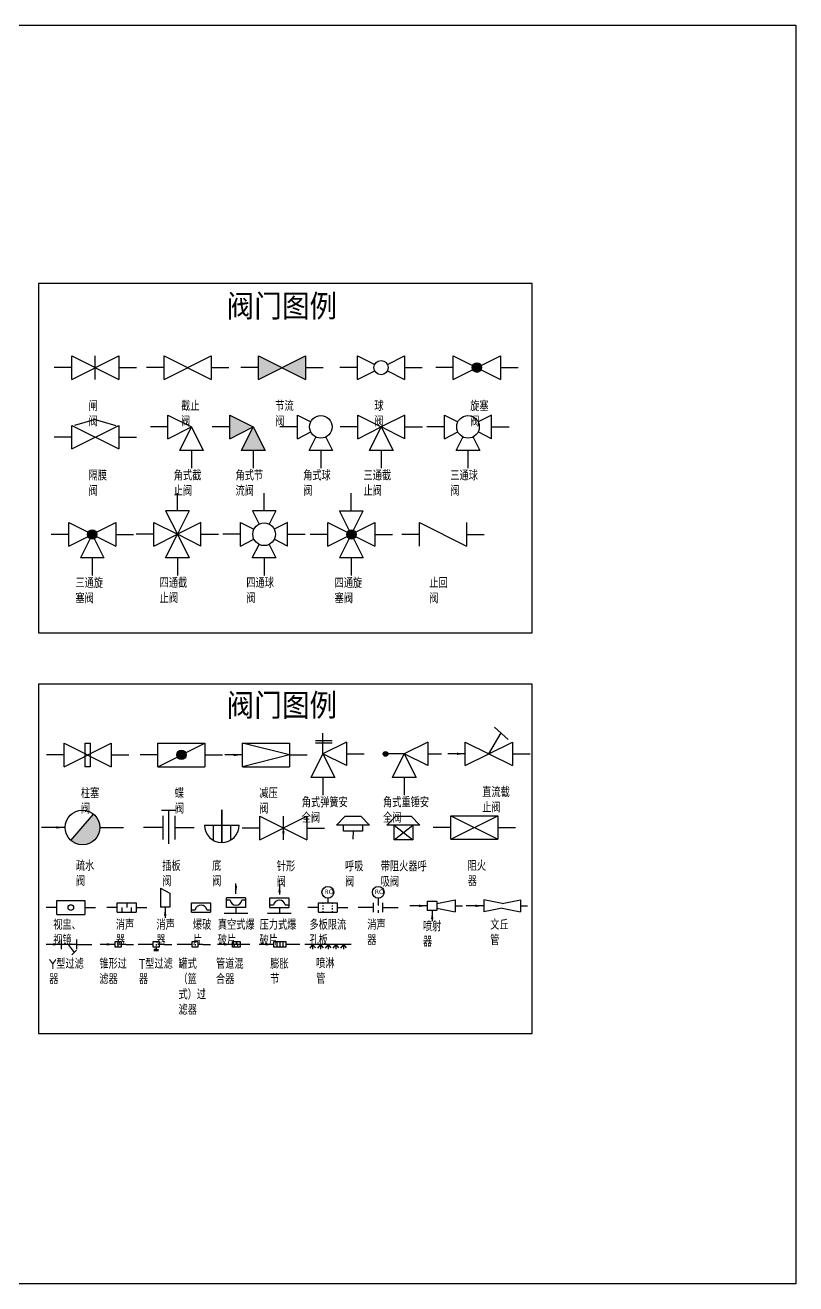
# Model space of a CAD drawing. Header units: millimetres. Extents: x 320 to 2980, y -19 to 1051.
# Drawn here: x 2325 to 2980, y -19 to 1051 of the extents above; entities that cross this region are included whole.
import ezdxf

# ---------------------------------------------------------------- set-up
doc = ezdxf.new("R2010")
doc.units = ezdxf.units.MM
doc.header["$LTSCALE"] = 0.08
doc.linetypes.add('ACAD_ISO03W100', pattern=[30, 12, -18])
doc.styles.get("Standard").update_dxf_attribs({"font": 'txt', "bigfont": 'gbcbig.shx'})

msp = doc.modelspace()

# ---------------------------------------------------------------- hatches: boundary and pattern name
h = msp.add_hatch(color=256)
h.paths.add_polyline_path([(2522.876640661083, 769.6374243277771), (2522.876640661083, 749.637424327777), (2542.876640661083, 759.6374243277769)])
h.paths.add_polyline_path([(2562.876640661083, 769.6374243277771), (2542.876640661083, 759.6374243277769), (2562.876640661083, 749.6374243277771)])
for points in [[(2712.626281366491, 759.6374243277769, 1), (2704.626281366491, 759.6374243277769, 1)], [(2385.61828771063, 617.894946269244, 1), (2377.61828771063, 617.894946269244, 1)], [(2605.969482262752, 617.894946269244, 1), (2597.969482262752, 617.894946269244, 1)], [(2628.948773225474, 431.2988625288299, 1), (2632.948773225474, 431.2988625288299, 1)], [(2363.422256280324, 357.7099737543554, 0.6485641233275745), (2388.080742694216, 368.7237294184342, 0.2230582224644228), (2382.738957181122, 380.101936139104)]]:
    msp.add_hatch(color=256).paths.add_polyline_path(points)
h = msp.add_hatch(color=256)
h.paths.add_polyline_path([(2498.500698402138, 719.2393623090693), (2498.500698402138, 699.2393623090691), (2518.500698402138, 709.2393623090692)])
h.paths.add_polyline_path([(2518.500698402138, 709.2393623090694), (2508.500698402139, 689.2393623090692), (2528.500698402138, 689.2393623090692)])
h = msp.add_hatch(color=256)
h.paths.add_polyline_path([(2453.851149310014, 428.6159776247373, 0.7914183192461478), (2461.428858074013, 430.4048320067373, 0.116433821465857), (2461.006566838013, 432.1936863887371)])
h.paths.add_polyline_path([(2461.006566838013, 432.193686388737, 0.7914183192463262), (2453.428858074013, 430.4048320067373, 0.116433821465857), (2453.851149310014, 428.6159776247374)])

# ---------------------------------------------------------------- linework, layer by layer
for p, q in [((2364.091268103548, 769.6374243277769), (2404.091268103548, 749.6374243277769)), ((2364.091268103548, 749.6374243277769), (2404.091268103548, 769.6374243277769)), ((2364.091268103548, 749.6374243277769), (2364.091268103548, 769.6374243277769)), ((2384.091268103548, 749.6374243277769), (2384.091268103548, 769.6374243277769)), ((2404.091268103548, 769.6374243277769), (2404.091268103548, 749.6374243277769)), ((2442.787523893403, 749.6374243277769), (2442.787523893403, 769.6374243277769)), ((2442.787523893403, 769.6374243277769), (2482.787523893403, 749.6374243277769)), ((2442.787523893403, 749.6374243277769), (2482.787523893403, 769.6374243277769)), ((2482.787523893403, 769.6374243277769), (2482.787523893403, 749.6374243277769)), ((2522.876640661083, 749.6374243277769), (2522.876640661083, 769.6374243277769)), ((2522.876640661083, 769.6374243277769), (2562.876640661083, 749.6374243277769)), ((2522.876640661083, 749.6374243277769), (2562.876640661083, 769.6374243277769)), ((2562.876640661083, 769.6374243277769), (2562.876640661083, 749.6374243277769)), ((2607.144310969235, 749.6374243277769), (2607.144310969235, 769.6374243277769)), ((2607.144310969235, 769.6374243277769), (2621.777747823236, 762.3207059007766)), ((2632.510874115235, 762.3207059007766), (2647.144310969235, 769.6374243277769)), ((2647.144310969235, 769.6374243277769), (2647.144310969235, 749.6374243277769)), ((2688.626281366491, 749.6374243277769), (2688.626281366491, 769.6374243277769)), ((2688.626281366491, 769.6374243277769), (2705.048572602491, 761.4262787097767)), ((2712.20399013049, 761.4262787097767), (2728.626281366491, 769.6374243277769)), ((2728.626281366491, 769.6374243277769), (2728.626281366491, 749.6374243277769)), ((2364.091268103548, 759.6374243277769), (2349.091268103548, 759.6374243277769)), ((2404.091268103548, 759.6374243277769), (2419.091268103548, 759.6374243277769)), ((2442.787523893403, 759.6374243277769), (2427.787523893403, 759.6374243277769)), ((2482.787523893403, 759.6374243277769), (2497.787523893403, 759.6374243277769)), ((2522.876640661083, 759.6374243277769), (2507.876640661083, 759.6374243277769)), ((2562.876640661083, 759.6374243277769), (2577.876640661083, 759.6374243277769)), ((2607.144310969235, 759.6374243277769), (2592.144310969235, 759.6374243277769)), ((2607.144310969235, 749.6374243277769), (2621.777747823236, 756.9541427547772)), ((2632.510874115235, 756.9541427547772), (2647.144310969235, 749.6374243277769)), ((2647.144310969235, 759.6374243277769), (2662.144310969235, 759.6374243277769)), ((2688.626281366491, 759.6374243277769), (2673.626281366491, 759.6374243277769)), ((2688.626281366491, 749.6374243277769), (2705.048572602491, 757.8485699457771)), ((2712.20399013049, 757.8485699457771), (2728.626281366491, 749.6374243277769)), ((2728.626281366491, 759.6374243277769), (2743.626281366491, 759.6374243277769)), ((2445.98380662403, 699.2393623090691), (2445.98380662403, 719.2393623090691)), ((2445.98380662403, 719.2393623090691), (2465.98380662403, 709.2393623090693)), ((2498.500698402138, 699.2393623090691), (2498.500698402138, 719.2393623090691)), ((2498.500698402138, 719.2393623090691), (2518.500698402138, 709.2393623090693)), ((2556.019191922682, 699.2393623090691), (2556.019191922682, 719.2393623090691)), ((2556.019191922682, 719.2393623090691), (2567.432690889083, 713.5326128258687)), ((2607.368784635784, 699.2393623090691), (2607.368784635784, 719.2393623090691)), ((2607.368784635784, 719.2393623090691), (2627.368784635784, 709.2393623090693)), ((2647.368784635784, 719.2393623090691), (2627.368784635785, 709.2393623090693)), ((2647.368784635784, 699.2393623090691), (2647.368784635784, 719.2393623090691)), ((2681.088547656882, 699.2393623090691), (2681.088547656882, 719.2393623090691)), ((2681.088547656882, 719.2393623090691), (2692.502046623283, 713.5326128258687)), ((2721.088547656882, 719.2393623090691), (2709.675048690481, 713.5326128258687)), ((2721.088547656882, 699.2393623090691), (2721.088547656882, 719.2393623090691)), ((2364.091268103548, 690.5612888037867), (2364.091268103548, 710.5612888037867)), ((2364.091268103548, 710.5612888037867), (2404.091268103548, 690.5612888037867)), ((2364.091268103548, 690.5612888037867), (2404.091268103548, 710.5612888037867)), ((2384.091268103548, 715.5612888037867), (2366.533760603049, 710.3216311977649)), ((2384.091268103548, 715.5612888037867), (2401.648775604047, 710.3216311977649)), ((2404.091268103548, 710.5612888037867), (2404.091268103548, 690.5612888037867)), ((2445.98380662403, 709.2393623090691), (2430.98380662403, 709.2393623090691)), ((2445.98380662403, 699.2393623090691), (2465.98380662403, 709.2393623090691)), ((2498.500698402138, 709.2393623090691), (2483.500698402138, 709.2393623090691)), ((2498.500698402138, 699.2393623090691), (2518.500698402138, 709.2393623090691)), ((2556.019191922682, 709.2393623090691), (2541.019191922682, 709.2393623090691)), ((2607.368784635784, 709.2393623090691), (2592.368784635784, 709.2393623090691)), ((2607.368784635784, 699.2393623090691), (2627.368784635784, 709.2393623090691)), ((2647.368784635784, 699.2393623090691), (2627.368784635785, 709.2393623090691)), ((2647.368784635784, 709.2393623090691), (2662.368784635784, 709.2393623090691)), ((2681.088547656882, 709.2393623090691), (2666.088547656882, 709.2393623090691)), ((2721.088547656882, 709.2393623090691), (2736.088547656882, 709.2393623090691)), ((2364.091268103548, 700.5612888037867), (2349.091268103548, 700.5612888037867)), ((2404.091268103548, 700.5612888037867), (2419.091268103548, 700.5612888037867)), ((2556.019191922682, 699.2393623090691), (2567.432690889083, 704.9461117922696)), ((2681.088547656882, 699.2393623090691), (2692.502046623283, 704.9461117922696)), ((2721.088547656882, 699.2393623090691), (2709.675048690481, 704.9461117922696)), ((2465.98380662403, 689.2393623090692), (2465.98380662403, 674.2393623090692)), ((2518.500698402138, 689.2393623090692), (2518.500698402138, 674.2393623090692)), ((2576.019191922682, 689.2393623090692), (2576.019191922682, 674.2393623090692)), ((2627.368784635784, 689.2393623090692), (2627.368784635784, 674.2393623090692)), ((2701.088547656882, 689.2393623090692), (2701.088547656882, 674.2393623090692)), ((2453.967689393352, 637.9847465653181), (2453.967689393352, 652.9847465653181)), ((2527.747612545421, 638.0533417149268), (2527.747612545421, 653.0533417149268)), ((2601.847816565753, 637.935821861613), (2601.847816565753, 652.935821861613)), ((2463.967689393352, 637.9847465653181), (2443.967689393352, 637.9847465653181)), ((2443.967689393352, 637.9847465653181), (2453.967689393352, 617.9847465653186)), ((2463.967689393352, 637.9847465653181), (2453.967689393352, 617.9847465653186)), ((2537.747612545421, 638.0533417149268), (2517.747612545421, 638.0533417149268)), ((2517.747612545421, 638.0533417149268), (2523.454362028622, 626.639842748526)), ((2537.747612545421, 638.0533417149268), (2532.040863062221, 626.639842748526)), ((2591.847816565753, 637.935821861613), (2611.847816565753, 637.935821861613)), ((2600.058962183753, 621.5135306256125), (2591.847816565753, 637.935821861613)), ((2603.636670947752, 621.5135306256125), (2611.847816565753, 637.935821861613)), ((2361.61828771063, 607.894946269244), (2361.61828771063, 627.894946269244)), ((2361.61828771063, 627.894946269244), (2378.040578946631, 619.6838006512438)), ((2385.19599647463, 619.6838006512438), (2401.61828771063, 627.894946269244)), ((2401.61828771063, 627.894946269244), (2401.61828771063, 607.894946269244)), ((2433.967689393352, 607.9847465653186), (2433.967689393352, 627.9847465653186)), ((2433.967689393352, 627.9847465653186), (2453.967689393352, 617.9847465653188)), ((2473.967689393352, 627.9847465653186), (2453.967689393352, 617.9847465653188)), ((2473.967689393352, 607.9847465653186), (2473.967689393352, 627.9847465653186)), ((2507.68745241445, 607.9847465653186), (2507.68745241445, 627.9847465653186)), ((2507.68745241445, 627.9847465653186), (2519.10095138085, 622.2779970821182)), ((2547.68745241445, 627.9847465653186), (2536.273953448049, 622.2779970821182)), ((2547.68745241445, 607.9847465653186), (2547.68745241445, 627.9847465653186)), ((2581.969482262752, 607.894946269244), (2581.969482262752, 627.894946269244)), ((2581.969482262752, 627.894946269244), (2598.391773498752, 619.6838006512438)), ((2605.547191026751, 619.6838006512438), (2621.969482262752, 627.894946269244)), ((2621.969482262752, 627.894946269244), (2621.969482262752, 607.894946269244)), ((2659.847450812169, 607.8930017289813), (2659.847450812169, 627.8930017289813)), ((2659.847450812169, 627.8930017289813), (2699.847450812169, 607.8930017289813)), ((2699.847450812169, 627.8930017289813), (2699.847450812169, 607.8930017289813)), ((2361.61828771063, 617.894946269244), (2346.61828771063, 617.894946269244)), ((2361.61828771063, 607.894946269244), (2378.040578946631, 616.1060918872441)), ((2379.724323241144, 614.3231317842465), (2371.513177623144, 597.9008405482459)), ((2383.302032005144, 614.3231317842465), (2391.513177623144, 597.9008405482459)), ((2385.19599647463, 616.1060918872441), (2401.61828771063, 607.894946269244)), ((2401.61828771063, 617.894946269244), (2416.61828771063, 617.894946269244)), ((2433.967689393352, 617.9847465653186), (2418.967689393352, 617.9847465653186)), ((2433.967689393352, 607.9847465653186), (2453.967689393352, 617.9847465653186)), ((2473.967689393352, 607.9847465653186), (2453.967689393352, 617.9847465653186)), ((2473.967689393352, 617.9847465653186), (2488.967689393352, 617.9847465653186)), ((2507.68745241445, 617.9847465653186), (2492.68745241445, 617.9847465653186)), ((2507.68745241445, 607.9847465653186), (2519.10095138085, 613.6914960485191)), ((2547.68745241445, 607.9847465653186), (2536.273953448049, 613.6914960485191)), ((2547.68745241445, 617.9847465653186), (2562.68745241445, 617.9847465653186)), ((2581.969482262752, 617.894946269244), (2566.969482262752, 617.894946269244)), ((2581.969482262752, 607.894946269244), (2598.391773498752, 616.1060918872441)), ((2600.075517793265, 614.3231317842465), (2591.864372175265, 597.9008405482459)), ((2603.653226557265, 614.3231317842465), (2611.864372175265, 597.9008405482459)), ((2605.547191026751, 616.1060918872441), (2621.969482262752, 607.894946269244)), ((2621.969482262752, 617.894946269244), (2636.969482262752, 617.894946269244)), ((2659.847450812169, 617.8930017289813), (2644.847450812169, 617.8930017289813)), ((2699.847450812169, 617.8930017289813), (2714.847450812169, 617.8930017289813)), ((2391.513177623144, 597.9008405482459), (2371.513177623144, 597.9008405482459)), ((2381.513177623144, 597.9008405482459), (2381.513177623144, 582.9008405482459)), ((2453.967689393352, 597.9847465653187), (2453.967689393352, 582.9847465653187)), ((2527.68745241445, 597.9847465653187), (2527.68745241445, 582.9847465653187)), ((2611.864372175265, 597.9008405482459), (2591.864372175265, 597.9008405482459)), ((2601.864372175265, 597.9008405482459), (2601.864372175265, 582.9008405482459)), ((2735.192070741968, 443.5660669080171), (2723.608072730803, 453.892590980141)), ((2357.591842965942, 420.4048320067373), (2357.591842965942, 440.4048320067373)), ((2357.591842965942, 440.4048320067373), (2397.591842965942, 420.4048320067373)), ((2357.591842965942, 420.4048320067373), (2397.591842965942, 440.4048320067373)), ((2397.591842965942, 440.4048320067373), (2397.591842965942, 420.4048320067373)), ((2437.428858074013, 420.4048320067373), (2437.428858074013, 440.4048320067373)), ((2437.428858074013, 440.4048320067373), (2477.428858074013, 440.4048320067373)), ((2437.428858074013, 420.4048320067373), (2477.428858074013, 440.4048320067373)), ((2477.428858074013, 440.4048320067373), (2477.428858074013, 420.4048320067373)), ((2509.306249661014, 420.4048320067373), (2509.306249661014, 440.4048320067373)), ((2509.306249661014, 440.4048320067373), (2549.306249661014, 440.4048320067373)), ((2549.306249661014, 430.4048320067373), (2509.306249661014, 440.4048320067373)), ((2549.306249661014, 440.4048320067373), (2549.306249661014, 420.4048320067373)), ((2571.383152547402, 442.7234208848085), (2585.454205837186, 442.7234208848085)), ((2571.383152547402, 440.7234208848085), (2585.454205837186, 440.7234208848085)), ((2577.797318289807, 431.2988625288299), (2577.797318289807, 448.8243463334356)), ((2597.797318289806, 441.2988625288301), (2577.797318289807, 431.2988625288301)), ((2597.797318289806, 441.2988625288301), (2597.797318289806, 421.2988625288301)), ((2666.883708807964, 441.2988625288301), (2646.883708807964, 431.2988625288301)), ((2666.883708807964, 441.2988625288301), (2666.883708807964, 421.2988625288301)), ((2698.825784147934, 421.3642857535642), (2698.825784147934, 441.3642857535642)), ((2698.825784147934, 441.3642857535642), (2738.825784147934, 421.3642857535642)), ((2698.825784147934, 421.3642857535642), (2738.825784147934, 441.3642857535642)), ((2718.825784147934, 431.3642857535642), (2729.310966500326, 449.0854131521492)), ((2738.825784147934, 441.3642857535642), (2738.825784147934, 421.3642857535642)), ((2357.591842965942, 430.4048320067373), (2342.591842965942, 430.4048320067373)), ((2397.591842965942, 430.4048320067373), (2412.591842965942, 430.4048320067373)), ((2437.428858074013, 430.4048320067373), (2422.428858074013, 430.4048320067373)), ((2477.428858074013, 430.4048320067373), (2492.428858074013, 430.4048320067373)), ((2509.306249661014, 430.4048320067373), (2494.306249661014, 430.4048320067373)), ((2549.306249661014, 430.4048320067373), (2509.306249661014, 420.4048320067373)), ((2549.306249661014, 430.4048320067373), (2564.306249661014, 430.4048320067373)), ((2597.797318289806, 421.2988625288301), (2577.797318289807, 431.2988625288299)), ((2597.797318289806, 431.2988625288301), (2612.797318289806, 431.2988625288301)), ((2646.883708807964, 431.2988625288299), (2632.948773225474, 431.2988625288299)), ((2666.883708807964, 421.2988625288301), (2646.883708807964, 431.2988625288299)), ((2666.883708807964, 431.2988625288301), (2678.64614096192, 431.2988625288301)), ((2698.825784147934, 431.3642857535642), (2683.825784147934, 431.3642857535642)), ((2738.825784147934, 431.3642857535642), (2753.825784147934, 431.3642857535642)), ((2437.428858074013, 420.4048320067373), (2477.428858074013, 420.4048320067373)), ((2509.306249661014, 420.4048320067373), (2549.306249661014, 420.4048320067373)), ((2577.797318289806, 411.29886252883), (2577.797318289806, 396.29886252883)), ((2646.883708807964, 411.29886252883), (2646.883708807964, 396.29886252883)), ((2363.422256280324, 357.7099737543555), (2382.738957181122, 380.101936139104)), ((2440.448726537044, 383.4430128422146), (2452.448726537044, 383.4430128422146)), ((2441.754385162993, 358.6167343852071), (2441.754385162993, 378.6167343852071)), ((2446.448726537044, 383.4430128422146), (2446.448726537044, 354.824514374689)), ((2451.754385162993, 378.6167343852071), (2451.754385162993, 358.6167343852071)), ((2524.131438629854, 358.2419922055069), (2524.131438629854, 378.2419922055069)), ((2524.131438629854, 378.2419922055069), (2564.131438629854, 358.2419922055069)), ((2524.131438629854, 358.2419922055069), (2564.131438629854, 378.2419922055069)), ((2544.131438629854, 358.2419922055069), (2544.131438629854, 378.2419922055069)), ((2564.131438629854, 378.2419922055069), (2564.131438629854, 358.2419922055069)), ((2596.762942341546, 378.2509899759016), (2589.302771258956, 370.5721627213558)), ((2596.762942341546, 378.2509899759016), (2609.911696131755, 378.2509899759016)), ((2609.911696131755, 378.2509899759016), (2617.388147043559, 370.7817444333688)), ((2639.612391530007, 378.2509899759016), (2632.152220447417, 370.5721627213558)), ((2639.612391530007, 378.2509899759016), (2652.761145320216, 378.2509899759016)), ((2652.761145320216, 378.2509899759016), (2660.23759623202, 370.7817444333688)), ((2686.479867684647, 358.7494928368214), (2686.479867684647, 378.7494928368214)), ((2686.479867684647, 378.7494928368214), (2726.479867684647, 378.7494928368214)), ((2686.479867684647, 358.7494928368214), (2726.479867684647, 378.7494928368214)), ((2686.479867684647, 378.7494928368214), (2726.479867684647, 358.7494928368214)), ((2726.479867684647, 378.7494928368214), (2726.479867684647, 358.7494928368214)), ((2358.502943237668, 368.7237294184342), (2338.291842965942, 368.7237294184342)), ((2373.291842965942, 368.7237294184342), (2373.291842965942, 368.7237294184342)), ((2373.291842965942, 368.7237294184342), (2373.291842965942, 368.7237294184342)), ((2373.291842965942, 368.7237294184342), (2373.291842965942, 368.7237294184342)), ((2388.080742694216, 368.7237294184342), (2408.291842965942, 368.7237294184342)), ((2441.754385162993, 368.6167343852071), (2425.254385162993, 368.6167343852071)), ((2451.754385162993, 368.6167343852071), (2468.254385162993, 368.6167343852071)), ((2476.924617759317, 370.7237294184342), (2506.502417215866, 370.7237294184342)), ((2484.313517487591, 370.7237294184342), (2484.313517487591, 357.9193725359918)), ((2491.713517487591, 370.7237294184342), (2491.713517487591, 355.9348296901599)), ((2491.713517487591, 355.9348296901599), (2491.713517487591, 370.7237294184342)), ((2491.713517487591, 370.7237294184342), (2499.113517487591, 370.7237294184342)), ((2499.113517487591, 370.7237294184342), (2499.113517487591, 357.9193725359918)), ((2524.131438629854, 368.2419922055069), (2509.131438629854, 368.2419922055069)), ((2564.131438629854, 368.2419922055069), (2579.131438629854, 368.2419922055069)), ((2617.388147043559, 370.7817444333688), (2589.302771258956, 370.5721627213558)), ((2595.345459151257, 365.6769535773623), (2595.345459151257, 370.6172551168908)), ((2611.345459151257, 365.6769535773623), (2595.345459151257, 365.6769535773623)), ((2603.345459151257, 365.6769535773623), (2603.2923271227, 358.6708162075485)), ((2611.345459151257, 370.6769535773623), (2611.345459151257, 365.6769535773623)), ((2660.23759623202, 370.7817444333688), (2632.152220447417, 370.5721627213558)), ((2638.194908339718, 358.2940566872367), (2654.194908339718, 370.6769535773623)), ((2638.194908339718, 358.2940566872367), (2638.194908339718, 370.6172551168908)), ((2638.194908339718, 370.6172551168908), (2654.194908339718, 358.2940566872367)), ((2654.194908339718, 370.6769535773623), (2654.194908339718, 358.2940566872367)), ((2686.479867684647, 368.7494928368214), (2671.479867684647, 368.7494928368214)), ((2726.479867684647, 368.7494928368214), (2741.479867684647, 368.7494928368214)), ((2654.194908339718, 358.2940566872367), (2638.194908339718, 358.2940566872367)), ((2686.479867684647, 358.7494928368214), (2726.479867684647, 358.7494928368214)), ((2503.806987431232, 312.1763222888621), (2503.806987431232, 321.1763222888621)), ((2439.600081283573, 316.9989898761651), (2439.600081283573, 300.9989898761651)), ((2439.600081283573, 316.9989898761651), (2447.600081283573, 312.9989898761651)), ((2447.600081283573, 312.9989898761651), (2447.600081283573, 300.9989898761651)), ((2540.804859357707, 320.6586663259468), (2540.804859357707, 311.6586663259468)), ((2351.373594739955, 300.6363122512412), (2342.373594739955, 300.6363122512412)), ((2351.373594739955, 294.6363122512412), (2351.373594739955, 306.6363122512412)), ((2351.373594739955, 306.6363122512412), (2375.373594739955, 306.6363122512412)), ((2375.373594739955, 306.6363122512412), (2375.373594739955, 294.6363122512412)), ((2375.373594739955, 300.6363122512412), (2384.373594739955, 300.6363122512412)), ((2402.890246819818, 300.6363122512412), (2393.890246819818, 300.6363122512412)), ((2402.890246819818, 296.6363122512412), (2402.890246819818, 304.6363122512412)), ((2402.890246819818, 304.6363122512412), (2418.890246819818, 304.6363122512412)), ((2406.890246819818, 296.6363122512412), (2406.890246819818, 300.6205652541048)), ((2410.890246819818, 304.6363122512412), (2410.890246819818, 300.6205652541048)), ((2414.890246819818, 296.6363122512412), (2414.890246819818, 300.6205652541048)), ((2418.890246819818, 304.6363122512412), (2418.890246819818, 296.6363122512412)), ((2418.890246819818, 300.6363122512412), (2427.890246819818, 300.6363122512412)), ((2447.600081283573, 300.9989898761651), (2439.600081283573, 300.9989898761651)), ((2443.600081283573, 300.9989898761651), (2443.600081283573, 291.9989898761651)), ((2466.102297094384, 296.6363122512412), (2466.102297094384, 304.6363122512412)), ((2466.102297094384, 304.6363122512412), (2482.102297094384, 304.6363122512412)), ((2482.102297094384, 304.6363122512412), (2482.102297094384, 296.6363122512412)), ((2495.806987431232, 300.8343512784264), (2495.806987431232, 308.8343512784264)), ((2511.806987431232, 308.8343512784264), (2495.806987431232, 308.8343512784264)), ((2498.806987431232, 306.8343512784264), (2495.806987431232, 306.8343512784264)), ((2511.806987431232, 300.8343512784264), (2495.806987431232, 300.8343512784264)), ((2503.806987431232, 300.8343512784264), (2503.806987431232, 295.8343512784264)), ((2511.806987431232, 306.8343512784264), (2508.806987431232, 306.8343512784264)), ((2511.806987431232, 308.8343512784264), (2511.806987431232, 300.8343512784264)), ((2532.725205230879, 300.8343512784264), (2532.725205230879, 308.8343512784264)), ((2532.725205230879, 308.8343512784264), (2548.725205230879, 308.8343512784264)), ((2532.725205230879, 302.8343512784264), (2535.725205230879, 302.8343512784264)), ((2532.725205230879, 300.8343512784264), (2548.725205230879, 300.8343512784264)), ((2540.725205230879, 300.8343512784264), (2540.725205230879, 295.8343512784264)), ((2545.725205230879, 302.8343512784264), (2548.725205230879, 302.8343512784264)), ((2548.725205230879, 308.8343512784264), (2548.725205230879, 300.8343512784264)), ((2573.934100434166, 300.6363122512412), (2564.934100434166, 300.6363122512412)), ((2573.934100434166, 296.6363122512412), (2573.934100434166, 304.6363122512412)), ((2573.934100434166, 304.6363122512412), (2589.934100434166, 304.6363122512412)), ((2581.934100434166, 308.6520592483776), (2581.934100434166, 304.6363122512412)), ((2589.934100434166, 304.6363122512412), (2589.934100434166, 296.6363122512412)), ((2589.934100434166, 300.6363122512412), (2598.934100434166, 300.6363122512412)), ((2620.721922579356, 300.6363122512412), (2607.721922579356, 300.6363122512412)), ((2620.721922579356, 296.6363122512412), (2620.721922579356, 304.6363122512412)), ((2624.75972198252, 308.6520592483776), (2624.740822280938, 302.4640184130478)), ((2628.721922579356, 296.6363122512412), (2628.721922579356, 304.6363122512412)), ((2628.721922579356, 300.6363122512412), (2641.721922579356, 300.6363122512412)), ((2666.664482759796, 302.1231872891999), (2651.664482759796, 302.1231872891999)), ((2674.664482759796, 304.1231872891999), (2690.317650344854, 307.1231872891999)), ((2674.664482759796, 300.1231872891999), (2690.317650344854, 297.1231872891999)), ((2690.317650344854, 307.1231872891999), (2690.317650344854, 297.1231872891999)), ((2690.317650344854, 302.1231872891999), (2696.317650344854, 302.1231872891999)), ((2714.508225271409, 302.1231872891999), (2699.508225271409, 302.1231872891999)), ((2714.508225271409, 307.1231872891999), (2714.508225271409, 297.1231872891999)), ((2730.161392856468, 304.1231872891999), (2714.508225271409, 307.1231872891999)), ((2730.161392856468, 300.1231872891999), (2714.508225271409, 297.1231872891999)), ((2730.161392856468, 304.1231872891999), (2745.814560441526, 307.1231872891999)), ((2730.161392856468, 300.1231872891999), (2745.814560441526, 297.1231872891999)), ((2745.814560441526, 307.1231872891999), (2745.814560441526, 297.1231872891999)), ((2745.814560441526, 302.1231872891999), (2751.814560441526, 302.1231872891999)), ((2351.373594739955, 294.6363122512412), (2375.373594739955, 294.6363122512412)), ((2402.890246819818, 296.6363122512412), (2418.890246819818, 296.6363122512412)), ((2466.102297094384, 298.6363122512412), (2469.102297094384, 298.6363122512412)), ((2466.102297094384, 296.6363122512412), (2482.102297094384, 296.6363122512412)), ((2479.102297094384, 298.6363122512412), (2482.102297094384, 298.6363122512412)), ((2493.806987431232, 295.8343512784264), (2513.806987431232, 295.8343512784264)), ((2530.725205230879, 295.8343512784264), (2550.725205230879, 295.8343512784264)), ((2573.934100434166, 296.6363122512412), (2589.934100434166, 296.6363122512412)), ((2624.728825104172, 298.5359659294505), (2624.721922579356, 296.2759775777181)), ((2670.664482759796, 298.1231872891999), (2670.664482759796, 289.1231872891999)), ((2355.346125329458, 265.3551048417444), (2355.346125329458, 273.3551048417444)), ((2361.05331743218, 269.3551048417444), (2366.121655990237, 262.5542795399101)), ((2368.346125329458, 265.3551048417444), (2368.346125329458, 273.3551048417444)), ((2500.796586739118, 270.7638641063727), (2501.548062888163, 270.7163360444233)), ((2501.548062888163, 270.7163360444233), (2502.507656290287, 267.2613966354088)), ((2503.748459998222, 270.7638641063727), (2504.499936147267, 270.7163360444233)), ((2504.499936147267, 270.7163360444233), (2505.459529549391, 267.2613966354088)), ((2538.629968304955, 271.8551048417444), (2538.629968304955, 266.8551048417444)), ((2541.129968304955, 271.8551048417444), (2541.129968304955, 266.8551048417444)), ((2543.629968304955, 271.8551048417444), (2543.629968304955, 266.8551048417444)), ((2568.996146706984, 269.3551048417444), (2566.584507921491, 266.1450362086925)), ((2568.996146706984, 269.3551048417444), (2566.584507921491, 266.1450362086925)), ((2568.996146706984, 269.3551048417444), (2568.996146706984, 265.3551048417444)), ((2568.996146706984, 269.3551048417444), (2571.383768224279, 266.2972483511303)), ((2568.996146706984, 269.3551048417444), (2571.383768224279, 266.2972483511303)), ((2575.542249086227, 269.3551048417444), (2573.130610300733, 266.1450362086925)), ((2575.542249086226, 269.3551048417444), (2575.542249086226, 265.3551048417444)), ((2575.542249086227, 269.3551048417444), (2577.929870603522, 266.2972483511303)), ((2582.088351465469, 269.3551048417444), (2579.676712679976, 266.1450362086925)), ((2582.088351465469, 269.3551048417444), (2582.088351465469, 265.3551048417444)), ((2582.088351465469, 269.3551048417444), (2584.475972982765, 266.2972483511303)), ((2588.634453844712, 269.3551048417444), (2586.222815059218, 266.1450362086925)), ((2588.634453844712, 269.3551048417444), (2586.222815059218, 266.1450362086925)), ((2588.634453844712, 269.3551048417444), (2588.634453844712, 265.3551048417444)), ((2588.634453844712, 269.3551048417444), (2591.022075362007, 266.2972483511303)), ((2588.634453844712, 269.3551048417444), (2591.022075362007, 266.2972483511303)), ((2595.180556223954, 269.3551048417444), (2592.768917438461, 266.1450362086925)), ((2595.180556223954, 269.3551048417444), (2595.180556223954, 265.3551048417444)), ((2595.180556223954, 269.3551048417444), (2597.56817774125, 266.2972483511303)), ((2368.125725916208, 264.5595924644951), (2364.116116014569, 260.5509391653156)), ((2435.987467286996, 264.9661966508947), (2433.987467286996, 264.9661966508947)), ((2437.987467286996, 263.9661966508946), (2433.987467286996, 263.9661966508947)), ((2435.987467286996, 266.8551048417444), (2435.987467286996, 264.9661966508947)), ((2435.987467286996, 264.9661966508947), (2437.987467286996, 264.9661966508947)), ((2502.507656290287, 267.2613966354088), (2503.417068486302, 267.2613966354088)), ((2505.459529549391, 267.2613966354088), (2506.368941745406, 267.2613966354088))]:
    msp.add_line(p, q)
at = {"lineweight": 35}
msp.add_line((2491.713517487591, 370.7237294184342), (2491.713517487591, 383.6216806974326), dxfattribs=at)
at = {"linetype": 'ACAD_ISO03W100'}
for p, q in [((2577.934100434166, 296.6363122512412), (2577.934100434166, 304.6363122512412)), ((2585.934100434166, 296.6363122512412), (2585.934100434166, 304.6363122512412)), ((2401.058423144519, 271.8551048417444), (2406.058423144519, 269.3551048417444)), ((2406.058423144519, 269.3551048417444), (2401.058423144519, 266.8551048417444)), ((2435.987467286996, 271.8551048417444), (2435.987467286996, 266.8551048417444)), ((2468.982135702263, 271.8551048417444), (2468.982135702263, 266.8551048417444))]:
    msp.add_line(p, q, dxfattribs=at)
at = {"lineweight": 30}
for p, q in [((2368.346125329458, 269.3551048417444), (2342.346125329458, 269.3551048417444)), ((2368.346125329458, 269.3551048417444), (2381.346125329458, 269.3551048417444)), ((2401.058423144519, 269.3551048417444), (2388.326020362575, 269.3551048417444)), ((2410.259010427701, 269.3551048417444), (2406.058423144519, 269.3551048417444)), ((2410.259010427701, 269.3551048417444), (2416.759010427701, 269.3551048417444)), ((2433.487467286996, 269.3551048417444), (2420.755064505051, 269.3551048417444)), ((2442.688054570178, 269.3551048417444), (2438.487467286996, 269.3551048417444)), ((2442.688054570178, 269.3551048417444), (2449.188054570178, 269.3551048417444)), ((2466.482135702263, 269.3551048417444), (2453.749732920319, 269.3551048417444)), ((2475.682722985445, 269.3551048417444), (2471.482135702263, 269.3551048417444)), ((2475.682722985445, 269.3551048417444), (2482.182722985445, 269.3551048417444)), ((2515.572677565789, 269.3551048417444), (2488.064183957174, 269.3551048417444)), ((2536.129968304955, 269.3551048417444), (2523.397565523011, 269.3551048417444)), ((2558.07794476337, 269.3551048417444), (2546.129968304955, 269.3551048417444)), ((2601.726658603196, 269.3551048417444), (2562.450044327741, 269.3551048417444))]:
    msp.add_line(p, q, dxfattribs=at)
for points in [[(319.5032549188418, 1050.789235713217), (2979.874648582593, 1050.789235713217), (2979.874648582593, -19.22646270098858), (319.5032549188418, -19.22646270098858)], [(2335.761997171936, 534.1635795606512), (2755.761997171936, 534.1635795606512), (2755.761997171936, 831.1635795606512), (2335.761997171936, 831.1635795606512)], [(2335.761997171936, 193.470047132545), (2755.761997171936, 193.470047132545), (2755.761997171936, 490.470047132545), (2335.761997171936, 490.470047132545)], [(2375.443470856006, 440.4048320067373), (2379.743470856006, 440.4048320067373), (2379.743470856006, 420.4048320067373), (2375.443470856006, 420.4048320067373)], [(2666.664482759796, 306.1231872891999), (2674.664482759796, 306.1231872891999), (2674.664482759796, 298.1231872891999), (2666.664482759796, 298.1231872891999)], [(2401.058423144519, 271.8551048417444), (2406.058423144519, 271.8551048417444), (2406.058423144519, 266.8551048417444), (2401.058423144519, 266.8551048417444)], [(2433.487467286996, 271.8551048417444), (2438.487467286996, 271.8551048417444), (2438.487467286996, 266.8551048417444), (2433.487467286996, 266.8551048417444)], [(2466.482135702263, 271.8551048417444), (2471.482135702263, 271.8551048417444), (2471.482135702263, 266.8551048417444), (2466.482135702263, 266.8551048417444)], [(2500.796586739118, 271.8551048417444), (2507.410041947667, 271.8551048417444), (2507.410041947667, 266.8551048417444), (2500.796586739118, 266.8551048417444)], [(2536.129968304955, 271.8551048417444), (2546.129968304955, 271.8551048417444), (2546.129968304955, 266.8551048417444), (2536.129968304955, 266.8551048417444)]]:
    msp.add_lwpolyline(points, close=True)
for points in [[(2465.98380662403, 709.2393623090692), (2475.98380662403, 689.2393623090692), (2455.98380662403, 689.2393623090692), (2465.98380662403, 709.2393623090692)], [(2518.500698402138, 709.2393623090692), (2528.500698402138, 689.2393623090692), (2508.500698402138, 689.2393623090692), (2518.500698402138, 709.2393623090692)], [(2627.368784635784, 709.2393623090692), (2637.368784635784, 689.2393623090692), (2617.368784635784, 689.2393623090692), (2627.368784635784, 709.2393623090692)], [(2580.312442439481, 700.65286127547), (2586.019191922682, 689.2393623090692), (2566.019191922682, 689.2393623090692), (2571.725941405882, 700.65286127547)], [(2705.381798173682, 700.65286127547), (2711.088547656882, 689.2393623090692), (2691.088547656882, 689.2393623090692), (2696.795297140082, 700.65286127547)], [(2453.967689393352, 617.9847465653187), (2463.967689393352, 597.9847465653187), (2443.967689393352, 597.9847465653187), (2453.967689393352, 617.9847465653187)], [(2531.980702931249, 609.3982455317195), (2537.68745241445, 597.9847465653187), (2517.68745241445, 597.9847465653187), (2523.39420189765, 609.3982455317195)], [(2577.797318289806, 431.29886252883), (2587.797318289806, 411.29886252883), (2567.797318289806, 411.29886252883), (2577.797318289806, 431.29886252883)], [(2646.883708807964, 431.29886252883), (2656.883708807964, 411.29886252883), (2636.883708807964, 411.29886252883), (2646.883708807964, 431.29886252883)]]:
    msp.add_lwpolyline(points)
for points in [[(2696.555291332168, 609.5704407678361, 1, 0, 0), (2699.847450812169, 607.8930017289813, 0, 0, 0)], [(2501.806249661014, 430.4048320067373, 2, 0, 0), (2508.910470222098, 430.4048320067373, 0, 0, 0)], [(2691.72156358685, 431.3642857535642, 2, 0, 0), (2698.825784147934, 431.3642857535642, 0, 0, 0)], [(2351.002943237668, 368.7237294184342, 2, 0, 0), (2358.107163798752, 368.7237294184342, 0, 0, 0)], [(2544.131438629854, 365.3462127665916, 2, 0, 0), (2544.131438629854, 358.2419922055069, 0, 0, 0)], [(2540.804859357707, 313.5544457648621, 2, 0, 0), (2540.804859357707, 320.6586663259468, 0, 0, 0)], [(2503.806987431232, 319.2805428499469, 2, 0, 0), (2503.806987431232, 312.1763222888621, 0, 0, 0)], [(2443.600081283573, 293.8947693150803, 2, 0, 0), (2443.600081283573, 300.9989898761651, 0, 0, 0)], [(2540.725205230879, 297.282240997884, 1, 0, 0), (2540.725205230879, 300.8343512784264, 0, 0, 0)], [(2659.560262198711, 302.1231872891999, 2, 0, 0), (2666.664482759796, 302.1231872891999, 0, 0, 0)], [(2707.404004710324, 302.1231872891999, 2, 0, 0), (2714.508225271409, 302.1231872891999, 0, 0, 0)], [(2670.664482759796, 291.0189667281152, 2, 0, 0), (2670.664482759796, 298.1231872891999, 0, 0, 0)], [(2348.241904768373, 269.3551048417444, 2, 0, 0), (2355.346125329458, 269.3551048417444, 0, 0, 0)], [(2393.954202583434, 269.3551048417444, 2, 0, 0), (2401.058423144519, 269.3551048417444, 0, 0, 0)], [(2493.692366178033, 269.3551048417444, 2, 0, 0), (2500.796586739118, 269.3551048417444, 0, 0, 0)], [(2529.02574774387, 269.3551048417444, 2, 0, 0), (2536.129968304955, 269.3551048417444, 0, 0, 0)]]:
    msp.add_lwpolyline(points, format="xyseb")
for centre, radius in [((2627.144310969235, 759.6374243277769), 6), ((2708.626281366491, 759.6374243277769), 4), ((2576.019191922682, 709.2393623090691), 9.600000000000001), ((2701.088547656882, 709.2393623090691), 9.600000000000001), ((2381.61828771063, 617.894946269244), 4), ((2527.68745241445, 617.9847465653186), 9.600000000000001), ((2601.969482262752, 617.894946269244), 4), ((2457.428858074013, 430.4048320067373), 4), ((2630.948773225474, 431.2988625288299), 2), ((2373.291842965942, 368.7237294184342), 14.78889972827437), ((2581.934100434166, 313.6520592483776), 5), ((2624.75972198252, 313.6520592483776), 5), ((2363.373594739955, 300.6363122512412), 2.4)]:
    msp.add_circle(centre, radius)
for centre, radius, start, end in [((2491.713517487591, 370.7237294184342), 14.78889972827437, 180, 0), ((2474.102297094384, 297.636312251241), 5.099019513592818, 11.30993247402209, 168.6900675259779), ((2503.806987431232, 307.8343512784265), 5.099019513592818, 191.3099324740202, 348.6900675259798), ((2540.725205230879, 301.8343512784262), 5.099019513592818, 11.30993247402203, 168.6900675259779)]:
    msp.add_arc(centre, radius, start, end)
for p in [(2568.996146706984, 269.3551048417444), (2575.542249086226, 269.3551048417444), (2582.088351465469, 269.3551048417444), (2588.634453844712, 269.3551048417444), (2595.180556223954, 269.3551048417444)]:
    msp.add_point(p)

# ---------------------------------------------------------------- texts
at = {"attachment_point": 1}
for s, insert, char_height, width in [('{\\W1.5;阀门图例}', (2495.798622628432, 822.2228651109608), 21.77687512026593, 92.11785929062722), ('闸阀', (2378.433433331724, 730.6962766737979), 7.822696288676525, 10.62448299537581), ('截止阀', (2457.129689121579, 730.6962766737979), 7.822696288676525, 16.96882329553963), ('节流阀', (2537.218805889259, 730.6962766737979), 7.822696288676525, 16.96883064379298), ('球阀', (2621.486476197411, 730.6962766737979), 7.822696288676525, 10.62448299537581), ('旋塞阀', (2702.968446594667, 730.6962766737979), 7.822696288676525, 16.58068132925299), ('隔膜阀', (2378.433433331724, 671.6201411498078), 7.822696288676525, 16.40944503610452), ('角式截止阀', (2450.900892720201, 671.6201411498078), 7.822696288676525, 30.03926023203538), ('角式节流阀', (2503.41778449831, 671.6201411498078), 7.822696288676525, 30.03926023203538), ('角式球阀', (2560.936278018853, 671.6201411498078), 7.822696288676525, 23.55697856402193), ('三通截止阀', (2612.285870731956, 671.6201411498078), 7.822696288676525, 30.03926023203538), ('三通球阀', (2686.005633753053, 671.6201411498078), 7.822696288676525, 23.55697856402193), ('三通旋塞阀', (2367.305190573369, 580.2030721270198), 7.822696288676525, 28.44159615047291), ('四通截止阀', (2438.884775489523, 580.3655254060573), 7.822696288676525, 30.03926023203538), ('四通球阀', (2512.604538510621, 580.3655254060573), 7.822696288676525, 23.55697856402193), ('四通旋塞阀', (2587.65638512549, 580.2030721270198), 7.822696288676525, 28.44159615047291), ('止回阀', (2668.163183828494, 580.2030721270198), 7.822696288676525, 17.0926192802054), ('{\\W1.5;阀门图例}', (2495.798622628432, 482.8544745155086), 21.77687512026593, 92.11785929062722), ('柱塞阀', (2371.934008194118, 401.4636843527583), 7.822696288676525, 16.96882329553963), ('蝶阀', (2451.771023302189, 401.4636843527583), 7.822696288676525, 11.14174753215965), ('减压阀', (2523.64841488919, 401.4636843527583), 7.822696288676525, 16.77053794525099), ('直流截止阀', (2713.16794937611, 402.4231380995852), 7.822696288676525, 28.37461083458592), ('角式弹簧安全阀', (2559.781284312398, 393.6796413695686), 7.822696288676525, 39.12239939818763), ('角式重锤安全阀', (2628.867674830556, 393.6796413695686), 7.822696288676525, 39.12239939818763), ('疏水阀', (2367.634008194118, 339.7825817644552), 7.822696288676525, 16.96882329553963), ('插板阀', (2441.096550391168, 339.6755867312281), 7.822696288676525, 16.96882329553963), ('底阀', (2483.519803380254, 339.6755867312281), 7.822696288676525, 11.61814176035849), ('针形阀', (2538.473603858029, 339.3008445515279), 7.822696288676525, 16.63832861112686), ('呼吸阀', (2596.522101526222, 339.3008445515279), 7.822696288676525, 16.63832861112686), ('带阻火器呼吸阀', (2626.924970071824, 339.3008445515279), 7.822696288676525, 39.95703653078279), ('阻火器', (2700.822032912823, 339.8083451828425), 7.822696288676525, 17.43811950109019), ('{\\fVerdana|b0|i0|c0|p34;RO}', (2578.860887258488, 316.0001645023706), 3.911348144338263, 8.610000720234023), ('{\\fVerdana|b0|i0|c0|p34;RO}', (2621.686508806843, 316.0001645023706), 3.911348144338263, 8.610000720234023), ('视盅、视镜', (2348.374013590869, 289.6694529325332), 7.822696288676525, 29.3765092570812), ('消声器', (2401.619513151297, 289.6694529325332), 7.822696288676525, 17.22000144046805), ('消声器', (2436.137965538491, 289.6694529325332), 7.822696288676525, 17.22000144046805), ('爆破片', (2467.1814014008, 289.6694529325332), 7.822696288676525, 17.22000144046805), ('真空式爆破片', (2488.332222893106, 289.6694529325332), 7.822696288676525, 33.77588874531656), ('压力式爆破片', (2523.883963664123, 289.6694529325332), 7.822696288676525, 33.77588874531656), ('多板限流孔板', (2566.273467309255, 289.6694529325332), 7.822696288676525, 33.57814875170705), ('消声器', (2615.451188910834, 289.6694529325332), 7.822696288676525, 17.22000144046805), ('喷射器', (2662.848693831158, 288.3896756104259), 7.822696288676525, 17.22000144046805), ('文丘管', (2719.981896506806, 289.6694529325332), 7.822696288676525, 17.22000144046805), ('Y型过滤器', (2344.924200798973, 256.4969668204794), 7.822696288676525, 31.53264776320437), ('锥形过滤器', (2387.6156873735, 256.4969668204794), 7.822696288676525, 29.3765092570812), ('T型过滤器', (2421.251409858112, 256.4969668204794), 7.822696288676525, 30.67019089110553), ('罐式（篮式）过滤器', (2454.887132342725, 256.4969668204794), 7.822696288676525, 29.3765092570812), ('管道混合器', (2486.797948431389, 256.4969668204794), 7.822696288676525, 29.3765092570812), ('膨胀节', (2532.954517463397, 256.4969668204794), 7.822696288676525, 16.58481352592579), ('喷淋管', (2571.958056475738, 256.8866292971989), 7.822696288676525, 16.58481352592579)]:
    msp.add_mtext(s, dxfattribs=dict(at, insert=insert, char_height=char_height, width=width))

doc.saveas('drawing.dxf')
